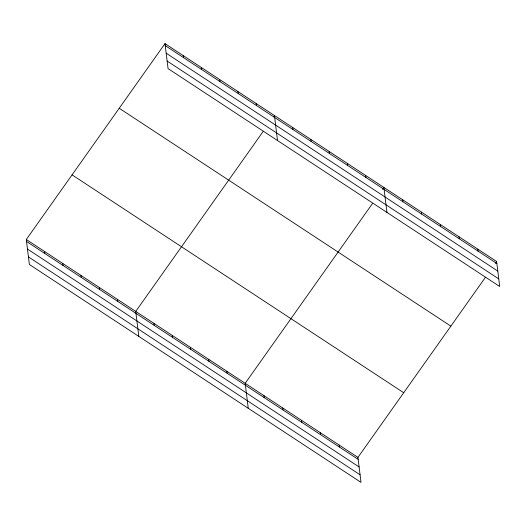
<?xml version="1.0" encoding="UTF-8"?>
<svg xmlns="http://www.w3.org/2000/svg" width="526" height="526" viewBox="0 0 526 526"><rect width="100%" height="100%" fill="white"/><g stroke="black" fill="none" stroke-linecap="round" stroke-linejoin="round"><path stroke-width="0.79" d="M485.189 277.662L357.936 457.383L361.007 482.381L29.371 264.499L26.3 239.501L164.993 43.619L496.629 261.501L499.7 286.499L168.064 68.617L164.993 43.619M262.993 131.678L135.741 311.399L138.811 336.403M273.52 116.811L274.434 115.523L277.504 140.521M372.434 203.582L245.182 383.303L248.252 408.301M382.501 189.36L383.875 187.42L386.945 212.419M495.255 263.441L496.629 261.501M165.236 45.604L496.873 263.487M166.17 53.198L497.806 271.081M167.13 61.023L498.766 278.905M119.224 108.257L450.861 326.14M72.069 174.862L403.705 392.738M26.3 239.501L357.936 457.383M26.543 241.487L358.18 459.369M27.477 249.081L359.113 466.963M28.437 256.905L360.073 474.787M477.838 249.153L478.081 251.139M459.047 236.805L459.29 238.791M440.249 224.457L440.499 226.443M421.457 212.116L421.701 214.102M402.666 199.768L402.909 201.754M365.636 175.434L365.879 177.42M347.397 163.454L347.64 165.44M329.151 151.468L329.394 153.454M310.912 139.489L311.155 141.474M339.145 445.035L339.388 447.021M292.673 127.502L292.916 129.488M320.354 432.688L320.597 434.673M301.556 420.34L301.806 422.325M256.195 103.537L256.438 105.522M282.764 407.992L283.008 409.978M237.956 91.55L238.199 93.536M263.973 395.651L264.216 397.636M219.71 79.571L219.96 81.556M201.471 67.584L201.714 69.57M226.943 371.317L227.186 373.302M183.232 55.605L183.475 57.59M208.704 359.337L208.947 361.323M190.458 347.351L190.701 349.336M172.219 335.371L172.462 337.357M153.98 323.385L154.223 325.37M117.502 299.419L117.745 301.405M99.263 287.433L99.506 289.418M81.017 275.453L81.267 277.439M62.778 263.467L63.021 265.452M44.539 251.487L44.782 253.473"/></g></svg>
